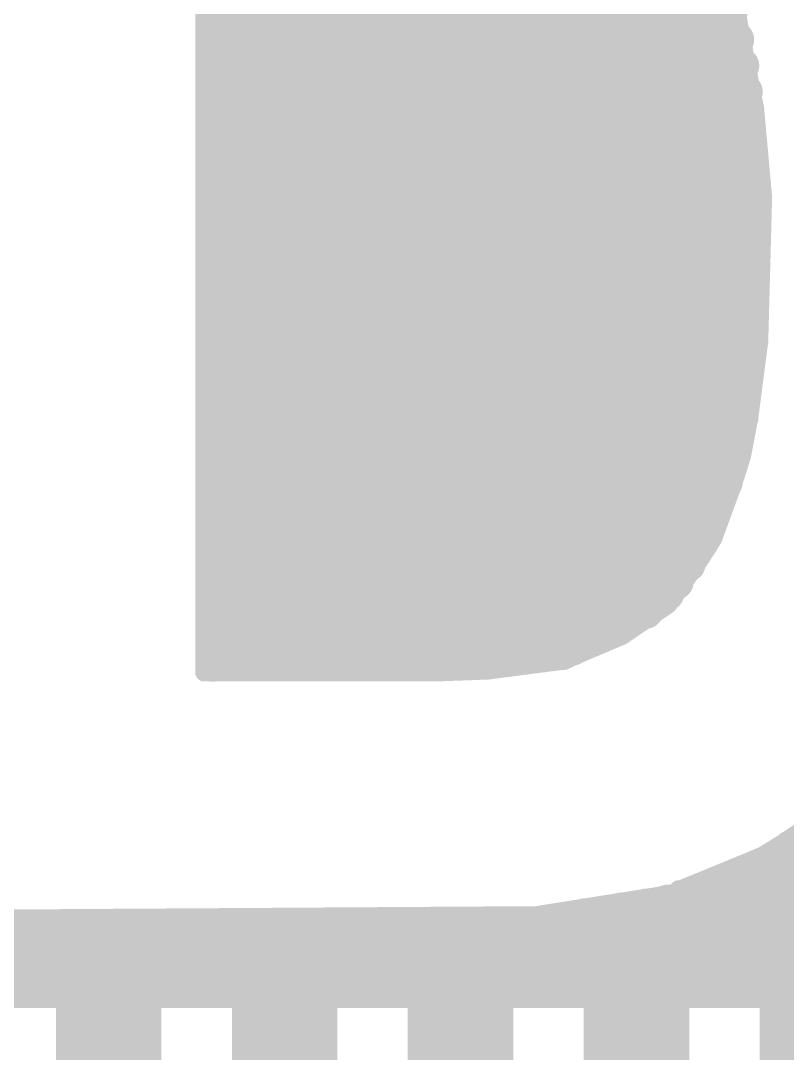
# Model space of a CAD drawing. Header units: millimetres. Extents: x 2260 to 2572, y -21 to 200.
# Drawn here: x 2340.845 to 2341.952, y 67.713 to 69.205 of the extents above; entities that cross this region are included whole.
import ezdxf

# ---------------------------------------------------------------- set-up
doc = ezdxf.new("R2010")
doc.units = ezdxf.units.MM
doc.layers.get('0').update_dxf_attribs({"lineweight": 18})
doc.layers.add('01', color=1, linetype='Continuous', lineweight=18)

# ---------------------------------------------------------------- blocks, each defined once
blk = doc.blocks.new('PAD_R1')
blk.add_lwpolyline([(0.25, 0, 0.5, 0.5, 1), (-0.25, 0, 0.5, 0.5, 1)], format="xyseb", close=True)

msp = doc.modelspace()

# ---------------------------------------------------------------- linework, layer by layer
at = {"layer": '01'}
for points in [[(2341.10993304613, 69.53030261561688, 0.0254, 0.0254, 0), (2341.10993304613, 68.26334961561687, 0.0254, 0.0254, 0)], [(2341.12263304613, 69.24099461561687, 0.0508, 0.0508, 0), (2341.12263304613, 69.07741961561686, 0.0508, 0.0508, 0)], [(2341.89308304613, 69.07552461561687, 0.0508, 0.0508, 0), (2341.86202804613, 69.23691961561687, 0.0508, 0.0508, 0)], [(2341.86870304613, 69.21559461561685, 0.0508, 0.0508, 0), (2341.12263304613, 69.21559461561685, 0.0508, 0.0508, 0)], [(2341.90573604613, 69.07666161561687, 0.0254, 0.0254, 0), (2341.87535004613, 69.23706161561688, 0.0254, 0.0254, 0)], [(2341.878490046131, 69.17800161561686, 0.0508, 0.0508, 0), (2341.12263304613, 69.17800161561686, 0.0508, 0.0508, 0)], [(2341.88585304613, 69.14041161561687, 0.0508, 0.0508, 0), (2341.12263304613, 69.14041161561687, 0.0508, 0.0508, 0)], [(2341.89087304613, 69.10281961561685, 0.0508, 0.0508, 0), (2341.12263304613, 69.10281961561685, 0.0508, 0.0508, 0)], [(2341.89301504613, 69.07741961561686, 0.0508, 0.0508, 0), (2341.12263304613, 69.07741961561686, 0.0508, 0.0508, 0)], [(2341.12263304613, 69.07741961561686, 0.0508, 0.0508, 0), (2341.12263304613, 68.95041961561685, 0.0508, 0.0508, 0)], [(2341.90441504613, 68.94961661561689, 0.0508, 0.0508, 0), (2341.89308304613, 69.07552761561686, 0.0508, 0.0508, 0)], [(2341.89519804613, 69.05201961561687, 0.0508, 0.0508, 0), (2341.12263304613, 69.05201961561687, 0.0508, 0.0508, 0)], [(2341.90575304613, 69.07642961561686, 0.0254, 0.0254, 0), (2341.90573804613, 69.07666161561687, 0.0254, 0.0254, 0)], [(2341.91713004613, 68.95000661561687, 0.0254, 0.0254, 0), (2341.90575304613, 69.07642961561686, 0.0254, 0.0254, 0)], [(2341.89862804613, 69.01391961561686, 0.0508, 0.0508, 0), (2341.12263304613, 69.01391961561686, 0.0508, 0.0508, 0)], [(2341.14803304613, 68.95041961561685, 0.1016, 0.1016, 0), (2341.14803304613, 68.74163261561688, 0.1016, 0.1016, 0)], [(2341.90205804613, 68.97581961561687, 0.0508, 0.0508, 0), (2341.12263304613, 68.97581961561687, 0.0508, 0.0508, 0)], [(2341.87354504613, 68.74557961561686, 0.1016, 0.1016, 0), (2341.87898604613, 68.94881661561686, 0.1016, 0.1016, 0)], [(2341.90444604613, 68.95041961561685, 0.0508, 0.0508, 0), (2341.12263304613, 68.95041961561685, 0.0508, 0.0508, 0)], [(2341.12263304613, 68.95041961561685, 0.0508, 0.0508, 0), (2341.12263304613, 68.74163261561688, 0.0508, 0.0508, 0)], [(2341.89890004613, 68.74360661561687, 0.0508, 0.0508, 0), (2341.90441504613, 68.94961661561689, 0.0508, 0.0508, 0)], [(2341.91158004613, 68.74262461561688, 0.0254, 0.0254, 0), (2341.91713004613, 68.95000661561687, 0.0254, 0.0254, 0)], [(2341.87766804613, 68.89961961561687, 0.1016, 0.1016, 0), (2341.14803304613, 68.89961961561687, 0.1016, 0.1016, 0)], [(2341.87623304613, 68.84602661561686, 0.1016, 0.1016, 0), (2341.14803304613, 68.84602661561686, 0.1016, 0.1016, 0)], [(2341.87480104613, 68.79243161561686, 0.1016, 0.1016, 0), (2341.14803304613, 68.79243161561686, 0.1016, 0.1016, 0)], [(2341.89885804613, 68.74163261561688, 0.0508, 0.0508, 0), (2341.12263304613, 68.74163261561688, 0.0508, 0.0508, 0)], [(2341.12263304613, 68.74163261561688, 0.0508, 0.0508, 0), (2341.12263304613, 68.63164961561688, 0.0508, 0.0508, 0)], [(2341.88493604613, 68.63562961561689, 0.0508, 0.0508, 0), (2341.89890004613, 68.74360661561687, 0.0508, 0.0508, 0)], [(2341.89748804613, 68.63366261561686, 0.0254, 0.0254, 0), (2341.91158004613, 68.74262461561688, 0.0254, 0.0254, 0)], [(2341.89536104613, 68.71623161561686, 0.0508, 0.0508, 0), (2341.12263304613, 68.71623161561686, 0.0508, 0.0508, 0)], [(2341.89153304613, 68.68664161561688, 0.0508, 0.0508, 0), (2341.12263304613, 68.68664161561688, 0.0508, 0.0508, 0)], [(2341.88770504613, 68.65704961561687, 0.0508, 0.0508, 0), (2341.12263304613, 68.65704961561687, 0.0508, 0.0508, 0)], [(2341.88463304613, 68.63164961561688, 0.0508, 0.0508, 0), (2341.12263304613, 68.63164961561688, 0.0508, 0.0508, 0)], [(2341.12263304613, 68.63164961561688, 0.0508, 0.0508, 0), (2341.12263304613, 68.57221461561687, 0.0508, 0.0508, 0)], [(2341.87482504613, 68.58186161561687, 0.0508, 0.0508, 0), (2341.88493604613, 68.63562961561689, 0.0508, 0.0508, 0)], [(2341.88686604613, 68.57717461561685, 0.0254, 0.0254, 0), (2341.89748804613, 68.63366261561686, 0.0254, 0.0254, 0)], [(2341.87941304613, 68.60624961561689, 0.0508, 0.0508, 0), (2341.12263304613, 68.60624961561689, 0.0508, 0.0508, 0)], [(2341.87778804613, 68.59761461561686, 0.0508, 0.0508, 0), (2341.12263304613, 68.59761461561686, 0.0508, 0.0508, 0)], [(2341.870433046131, 68.57221461561687, 0.0508, 0.0508, 0), (2341.12263304613, 68.57221461561687, 0.0508, 0.0508, 0)], [(2341.12263304613, 68.57221461561687, 0.0508, 0.0508, 0), (2341.12263304613, 68.54504961561688, 0.0508, 0.0508, 0)], [(2341.86477304613, 68.54901461561687, 0.0508, 0.0508, 0), (2341.87482304613, 68.58185661561686, 0.0508, 0.0508, 0)], [(2341.87737804613, 68.54634161561688, 0.0254, 0.0254, 0), (2341.88686604613, 68.57717461561685, 0.0254, 0.0254, 0)], [(2341.86331604613, 68.54504961561688, 0.0508, 0.0508, 0), (2341.12263304613, 68.54504961561688, 0.0508, 0.0508, 0)], [(2341.12263304613, 68.54504961561688, 0.0508, 0.0508, 0), (2341.12263304613, 68.54122461561687, 0.0508, 0.0508, 0)], [(2341.86202804613, 68.54895961561687, 0.0508, 0.0508, 0), (2341.86499504613, 68.55192461561688, 0.0508, 0.0508, 0)], [(2341.86202804613, 68.54014461561687, 0.0508, 0.0508, 0), (2341.86202804613, 68.54895961561687, 0.0508, 0.0508, 0)], [(2341.86258004613, 68.54122461561687, 0.0508, 0.0508, 0), (2341.12263304613, 68.54122461561687, 0.0508, 0.0508, 0)], [(2341.12263304613, 68.54122461561687, 0.0508, 0.0508, 0), (2341.12263304613, 68.53843261561687, 0.0508, 0.0508, 0)], [(2341.86202804613, 68.53843261561687, 0.0508, 0.0508, 0), (2341.12263304613, 68.53843261561687, 0.0508, 0.0508, 0)], [(2341.12263304613, 68.53843261561687, 0.0508, 0.0508, 0), (2341.12263304613, 68.53563661561688, 0.0508, 0.0508, 0)], [(2341.86079604613, 68.53563661561688, 0.0508, 0.0508, 0), (2341.12263304613, 68.53563661561688, 0.0508, 0.0508, 0)], [(2341.12263304613, 68.53563661561688, 0.0508, 0.0508, 0), (2341.12263304613, 68.45105461561687, 0.0508, 0.0508, 0)], [(2341.83352804613, 68.46235461561687, 0.0508, 0.0508, 0), (2341.86202804613, 68.54014461561687, 0.0508, 0.0508, 0)], [(2341.87472804613, 68.54369461561686, 0.0254, 0.0254, 0), (2341.87737804613, 68.54634161561688, 0.0254, 0.0254, 0)], [(2341.87472804613, 68.53789161561687, 0.0254, 0.0254, 0), (2341.87472804613, 68.54369461561686, 0.0254, 0.0254, 0)], [(2341.84498504613, 68.45670461561687, 0.0254, 0.0254, 0), (2341.87472804613, 68.53789161561687, 0.0254, 0.0254, 0)], [(2341.851071046131, 68.51023661561686, 0.0508, 0.0508, 0), (2341.12263304613, 68.51023661561686, 0.0508, 0.0508, 0)], [(2341.83869504613, 68.47645461561689, 0.0508, 0.0508, 0), (2341.12263304613, 68.47645461561689, 0.0508, 0.0508, 0)], [(2341.81450104613, 68.43234661561686, 0.0508, 0.0508, 0), (2341.83352804613, 68.46235461561687, 0.0508, 0.0508, 0)], [(2341.82683004613, 68.45105461561687, 0.0508, 0.0508, 0), (2341.12263304613, 68.45105461561687, 0.0508, 0.0508, 0)], [(2341.12263304613, 68.45105461561687, 0.0508, 0.0508, 0), (2341.12263304613, 68.41981461561687, 0.0508, 0.0508, 0)], [(2341.82557804613, 68.42610661561687, 0.0254, 0.0254, 0), (2341.84498504613, 68.45670461561687, 0.0254, 0.0254, 0)], [(2341.771283046131, 68.37086161561686, 0.0508, 0.0508, 0), (2341.81449804613, 68.43234461561687, 0.0508, 0.0508, 0)], [(2341.80824804613, 68.41981461561687, 0.0508, 0.0508, 0), (2341.12263304613, 68.41981461561687, 0.0508, 0.0508, 0)], [(2341.12263304613, 68.41981461561687, 0.0508, 0.0508, 0), (2341.12263304613, 68.35224961561687, 0.0508, 0.0508, 0)], [(2341.77995304613, 68.36155461561688, 0.0254, 0.0254, 0), (2341.82529304613, 68.42554161561688, 0.0254, 0.0254, 0)], [(2341.82529304613, 68.42554161561688, 0.0254, 0.0254, 0), (2341.82557804613, 68.42610661561687, 0.0254, 0.0254, 0)], [(2341.79116304613, 68.39441461561688, 0.0508, 0.0508, 0), (2341.12263304613, 68.39441461561688, 0.0508, 0.0508, 0)], [(2341.77752804613, 68.37764961561686, 0.0508, 0.0508, 0), (2341.12263304613, 68.37764961561686, 0.0508, 0.0508, 0)], [(2341.70683504613, 68.32722161561688, 0.0508, 0.0508, 0), (2341.771283046131, 68.37086161561686, 0.0508, 0.0508, 0)], [(2341.747691046131, 68.35224961561687, 0.0508, 0.0508, 0), (2341.12263304613, 68.35224961561687, 0.0508, 0.0508, 0)], [(2341.12263304613, 68.35224961561687, 0.0508, 0.0508, 0), (2341.12263304613, 68.27565461561687, 0.0508, 0.0508, 0)], [(2341.714148046131, 68.31674661561686, 0.0254, 0.0254, 0), (2341.77995104613, 68.36155161561686, 0.0254, 0.0254, 0)], [(2341.70614504613, 68.32684961561688, 0.0508, 0.0508, 0), (2341.12263304613, 68.32684961561688, 0.0508, 0.0508, 0)], [(2341.63517804613, 68.29682961561687, 0.0508, 0.0508, 0), (2341.70683504613, 68.32722161561688, 0.0508, 0.0508, 0)], [(2341.64099104613, 68.28534961561687, 0.0254, 0.0254, 0), (2341.714148046131, 68.31674661561686, 0.0254, 0.0254, 0)], [(2341.64083804613, 68.29865461561687, 0.0508, 0.0508, 0), (2341.12263304613, 68.29865461561687, 0.0508, 0.0508, 0)], [(2341.518540046131, 68.27878461561687, 0.0508, 0.0508, 0), (2341.626193046131, 68.29281461561686, 0.0508, 0.0508, 0)], [(2341.626193046131, 68.29281461561686, 0.0508, 0.0508, 0), (2341.627316046131, 68.29281461561686, 0.0508, 0.0508, 0)], [(2341.627316046131, 68.29281461561686, 0.0508, 0.0508, 0), (2341.63518004613, 68.29683161561687, 0.0508, 0.0508, 0)], [(2341.12263304613, 68.27604961561687, 0.0508, 0.0508, 0), (2341.44398804613, 68.27604961561687, 0.0508, 0.0508, 0)], [(2341.44398804613, 68.27604961561687, 0.0508, 0.0508, 0), (2341.518540046131, 68.27878461561687, 0.0508, 0.0508, 0)], [(2341.51961804613, 68.26611661561688, 0.0254, 0.0254, 0), (2341.62702304613, 68.28011461561687, 0.0254, 0.0254, 0)], [(2341.62702304613, 68.28011461561687, 0.0254, 0.0254, 0), (2341.63037104613, 68.28011461561687, 0.0254, 0.0254, 0)], [(2341.63037104613, 68.28011461561687, 0.0254, 0.0254, 0), (2341.64000604613, 68.28503661561686, 0.0254, 0.0254, 0)], [(2341.64000604613, 68.28503661561686, 0.0254, 0.0254, 0), (2341.64099304613, 68.28535161561689, 0.0254, 0.0254, 0)], [(2341.10993304613, 68.26334961561687, 0.0254, 0.0254, 0), (2341.44419304613, 68.26334961561687, 0.0254, 0.0254, 0)], [(2341.44419304613, 68.26334961561687, 0.0254, 0.0254, 0), (2341.51961804613, 68.26611661561688, 0.0254, 0.0254, 0)], [(2342.05167804613, 68.08880161561689, 0.0254, 0.0254, 0), (2341.92467804613, 68.00370961561686, 0.0254, 0.0254, 0)], [(2342.03937304613, 68.06526961561687, 0.0508, 0.0508, 0), (2341.93737804613, 67.99693161561686, 0.0508, 0.0508, 0)], [(2342.038125046131, 68.06096961561687, 0.0508, 0.0508, 0), (2341.92405804613, 67.98892461561687, 0.0508, 0.0508, 0)], [(2342.02569604613, 68.06750961561687, 0.0254, 0.0254, 0), (2341.91419804613, 67.99813661561689, 0.0254, 0.0254, 0)], [(2341.962778046131, 65.72874961561686, 0.1016, 0.1016, 0), (2341.962778046131, 68.01048661561686, 0.1016, 0.1016, 0)], [(2342.03897804613, 68.01048661561686, 0.0508, 0.0508, 0), (2341.95689804613, 68.01048661561686, 0.0508, 0.0508, 0)], [(2341.92467804613, 68.00370961561686, 0.0254, 0.0254, 0), (2341.92467804613, 65.72874961561686, 0.0254, 0.0254, 0)], [(2341.92405804613, 67.98892461561687, 0.0508, 0.0508, 0), (2341.79935804613, 67.93742961561688, 0.0508, 0.0508, 0)], [(2341.91419804613, 67.99813661561689, 0.0254, 0.0254, 0), (2341.79258004613, 67.94861161561687, 0.0254, 0.0254, 0)], [(2342.39815304613, 67.98521961561687, 0.0508, 0.0508, 0), (2341.91680604613, 67.98521961561687, 0.0508, 0.0508, 0)], [(2340.94677804613, 65.72874961561686, 0.1016, 0.1016, 0), (2340.94677804613, 67.92044961561686, 0.1016, 0.1016, 0)], [(2340.99757804613, 65.72874961561686, 0.1016, 0.1016, 0), (2340.99757804613, 67.92044961561686, 0.1016, 0.1016, 0)], [(2341.20077804613, 65.72874961561686, 0.1016, 0.1016, 0), (2341.20077804613, 67.92044961561686, 0.1016, 0.1016, 0)], [(2341.25157804613, 65.72874961561686, 0.1016, 0.1016, 0), (2341.25157804613, 67.92044961561686, 0.1016, 0.1016, 0)], [(2341.45477804613, 65.72874961561686, 0.1016, 0.1016, 0), (2341.45477804613, 67.92044961561686, 0.1016, 0.1016, 0)], [(2341.50557804613, 65.72874961561686, 0.1016, 0.1016, 0), (2341.50557804613, 67.92044961561686, 0.1016, 0.1016, 0)], [(2341.70877804613, 65.72874961561686, 0.1016, 0.1016, 0), (2341.70877804613, 67.93348161561687, 0.1016, 0.1016, 0)], [(2341.75957804613, 65.72874961561686, 0.1016, 0.1016, 0), (2341.75957804613, 67.93348161561687, 0.1016, 0.1016, 0)], [(2342.39815304613, 67.95423161561686, 0.0508, 0.0508, 0), (2341.84607104613, 67.95423161561686, 0.0508, 0.0508, 0)], [(2342.39815304613, 67.95702461561689, 0.0508, 0.0508, 0), (2341.85319004613, 67.95702461561689, 0.0508, 0.0508, 0)], [(2342.39815304613, 67.95981961561688, 0.0508, 0.0508, 0), (2341.86012004613, 67.95981961561688, 0.0508, 0.0508, 0)], [(2341.77865804613, 67.93162461561687, 0.0508, 0.0508, 0), (2341.77194804613, 67.92945461561686, 0.0508, 0.0508, 0)], [(2341.77865804613, 67.93162461561687, 0.0508, 0.0508, 0), (2341.77234104613, 67.92958261561688, 0.0508, 0.0508, 0)], [(2341.78537304613, 67.93162461561687, 0.0508, 0.0508, 0), (2341.77865804613, 67.93162461561687, 0.0508, 0.0508, 0)], [(2341.79355304613, 67.93162461561687, 0.0508, 0.0508, 0), (2341.77865804613, 67.93162461561687, 0.0508, 0.0508, 0)], [(2341.77665804613, 67.94432461561686, 0.0254, 0.0254, 0), (2341.76899104613, 67.94184661561687, 0.0254, 0.0254, 0)], [(2341.77665804613, 67.94432461561686, 0.0254, 0.0254, 0), (2341.76918304613, 67.94190761561686, 0.0254, 0.0254, 0)], [(2341.78829304613, 67.94432461561686, 0.0254, 0.0254, 0), (2341.77665804613, 67.94432461561686, 0.0254, 0.0254, 0)], [(2341.78829304613, 67.94432461561686, 0.0254, 0.0254, 0), (2341.77665804613, 67.94432461561686, 0.0254, 0.0254, 0)], [(2341.79935804613, 67.93742961561688, 0.0508, 0.0508, 0), (2341.79355304613, 67.93162461561687, 0.0508, 0.0508, 0)], [(2341.79480804613, 67.95083961561687, 0.0254, 0.0254, 0), (2341.78829304613, 67.94432461561686, 0.0254, 0.0254, 0)], [(2341.79258004613, 67.94861161561687, 0.0254, 0.0254, 0), (2341.78829304613, 67.94432461561686, 0.0254, 0.0254, 0)], [(2341.79295804613, 67.94788161561686, 0.0254, 0.0254, 0), (2341.79480804613, 67.95083961561687, 0.0254, 0.0254, 0)], [(2341.79767804613, 67.94959661561688, 0.0254, 0.0254, 0), (2341.79295804613, 67.94788161561686, 0.0254, 0.0254, 0)], [(2341.79767804613, 65.72874961561686, 0.0254, 0.0254, 0), (2341.79767804613, 67.94959661561688, 0.0254, 0.0254, 0)], [(2341.77194804613, 67.92945461561686, 0.0508, 0.0508, 0), (2341.59029504613, 67.90064961561689, 0.0508, 0.0508, 0)], [(2341.76899104613, 67.94184661561687, 0.0254, 0.0254, 0), (2341.58925104613, 67.91334261561687, 0.0254, 0.0254, 0)], [(2341.77234104613, 67.92958261561688, 0.0508, 0.0508, 0), (2341.68337804613, 67.91249661561687, 0.0508, 0.0508, 0)], [(2341.76918304613, 67.94190761561686, 0.0254, 0.0254, 0), (2341.67067804613, 67.92298961561687, 0.0254, 0.0254, 0)], [(2342.39815304613, 67.92044961561686, 0.0508, 0.0508, 0), (2341.71264304613, 67.92044961561686, 0.0508, 0.0508, 0)], [(2342.39815304613, 67.92603661561688, 0.0508, 0.0508, 0), (2341.74787804613, 67.92603661561688, 0.0508, 0.0508, 0)], [(2350.47407604613, 67.90614661561688, 0.0508, 0.0508, 0), (2340.67686304613, 67.89501961561686, 0.0508, 0.0508, 0)], [(2341.59029504613, 67.90064961561689, 0.0508, 0.0508, 0), (2340.67686304613, 67.89488961561688, 0.0508, 0.0508, 0)], [(2350.47406304613, 67.91884661561687, 0.0254, 0.0254, 0), (2340.68956304613, 67.90773461561687, 0.0254, 0.0254, 0)], [(2341.58925104613, 67.91334261561687, 0.0254, 0.0254, 0), (2340.68956304613, 67.90766961561687, 0.0254, 0.0254, 0)], [(2342.39815304613, 67.91206661561688, 0.0508, 0.0508, 0), (2341.65978004613, 67.91206661561688, 0.0508, 0.0508, 0)], [(2341.67067804613, 67.92298961561687, 0.0254, 0.0254, 0), (2341.67067804613, 65.72874961561686, 0.0254, 0.0254, 0)], [(2350.51456104613, 67.88666661561689, 0.0508, 0.0508, 0), (2339.764521046131, 67.88666661561686, 0.0508, 0.0508, 0)], [(2342.39815304613, 67.88666661561689, 0.0508, 0.0508, 0), (2339.764521046131, 67.88666661561686, 0.0508, 0.0508, 0)], [(2350.512236046131, 67.88946161561688, 0.0508, 0.0508, 0), (2339.77503604613, 67.88946161561688, 0.0508, 0.0508, 0)], [(2342.39815304613, 67.88946161561688, 0.0508, 0.0508, 0), (2339.77521804613, 67.88946161561688, 0.0508, 0.0508, 0)], [(2340.90867804613, 67.90774961561686, 0.0254, 0.0254, 0), (2340.90867804613, 65.72874961561686, 0.0254, 0.0254, 0)], [(2341.03567804613, 67.90774961561686, 0.0254, 0.0254, 0), (2340.90867804613, 67.90774961561686, 0.0254, 0.0254, 0)], [(2341.03567804613, 65.72874961561686, 0.0254, 0.0254, 0), (2341.03567804613, 67.90774961561686, 0.0254, 0.0254, 0)], [(2341.16267804613, 67.90774961561686, 0.0254, 0.0254, 0), (2341.16267804613, 65.72874961561686, 0.0254, 0.0254, 0)], [(2341.28967804613, 67.90774961561686, 0.0254, 0.0254, 0), (2341.16267804613, 67.90774961561686, 0.0254, 0.0254, 0)], [(2341.28967804613, 65.72874961561686, 0.0254, 0.0254, 0), (2341.28967804613, 67.90774961561686, 0.0254, 0.0254, 0)], [(2341.54367804613, 67.91170961561687, 0.0254, 0.0254, 0), (2341.41667804613, 67.90810461561688, 0.0254, 0.0254, 0)], [(2341.53097804613, 67.89864461561686, 0.0508, 0.0508, 0), (2341.42937804613, 67.89575961561687, 0.0508, 0.0508, 0)], [(2341.41667804613, 67.90810461561688, 0.0254, 0.0254, 0), (2341.41667804613, 65.72874961561686, 0.0254, 0.0254, 0)], [(2341.54367804613, 65.72874961561686, 0.0254, 0.0254, 0), (2341.54367804613, 67.91170961561687, 0.0254, 0.0254, 0)], [(2342.42355304613, 67.86126661561687, 0.0508, 0.0508, 0), (2336.90634504613, 67.86126661561684, 0.0508, 0.0508, 0)], [(2350.52486304613, 67.8553466156169, 0.0508, 0.0508, 0), (2325.37556304613, 67.85534661561684, 0.0508, 0.0508, 0)], [(2350.51805804613, 67.8299466156169, 0.0508, 0.0508, 0), (2325.38236804613, 67.82994661561685, 0.0508, 0.0508, 0)], [(2342.42355304613, 67.82892161561688, 0.0508, 0.0508, 0), (2336.90634504613, 67.82892161561688, 0.0508, 0.0508, 0)], [(2350.47406304613, 67.80454661561689, 0.0508, 0.0508, 0), (2325.42636304613, 67.80454661561683, 0.0508, 0.0508, 0)], [(2325.42636304613, 67.80454661561683, 0.0508, 0.0508, 0), (2350.47406304613, 67.80454661561689, 0.0508, 0.0508, 0)], [(2336.91904604613, 67.81622161561685, 0.0254, 0.0254, 0), (2342.41085304613, 67.81622161561688, 0.0254, 0.0254, 0)], [(2325.42636304613, 67.7918466156168, 0.0254, 0.0254, 0), (2350.47406304613, 67.79184661561686, 0.0254, 0.0254, 0)]]:
    msp.add_lwpolyline(points, format="xyseb", dxfattribs=at)

# ---------------------------------------------------------------- block references
for p, xscale, yscale in [((2341.12263304613, 69.21559461561685), -0.0508, 0.0508), ((2341.86870304613, 69.21559461561685), -0.0508, 0.0508), ((2341.12263304613, 69.17800161561686), -0.0508, 0.0508), ((2341.878490046131, 69.17800161561686), -0.0508, 0.0508), ((2341.12263304613, 69.14041161561687), -0.0508, 0.0508), ((2341.88585304613, 69.14041161561687), -0.0508, 0.0508), ((2341.12263304613, 69.10281961561685), -0.0508, 0.0508), ((2341.89087304613, 69.10281961561685), -0.0508, 0.0508), ((2341.12263304613, 69.07741961561686), -0.0508, 0.0508), ((2341.12263304613, 69.07741961561686), -0.0508, 0.0508), ((2341.12263304613, 69.07741961561686), -0.0508, 0.0508), ((2341.89301504613, 69.07741961561686), -0.0508, 0.0508), ((2341.89308304613, 69.07552761561686), -0.0508, 0.0508), ((2341.89308304613, 69.07552461561687), -0.0508, 0.0508), ((2341.12263304613, 69.05201961561687), -0.0508, 0.0508), ((2341.89519804613, 69.05201961561687), -0.0508, 0.0508), ((2341.90573604613, 69.07666161561687), -0.0254, 0.0254), ((2341.90573804613, 69.07666161561687), -0.0254, 0.0254), ((2341.90575304613, 69.07642961561686), -0.0254, 0.0254), ((2341.90575304613, 69.07642961561686), -0.0254, 0.0254), ((2341.12263304613, 69.01391961561686), -0.0508, 0.0508), ((2341.89862804613, 69.01391961561686), -0.0508, 0.0508), ((2341.14803304613, 68.95041961561685), -0.1016, 0.1016), ((2341.12263304613, 68.97581961561687), -0.0508, 0.0508), ((2341.90205804613, 68.97581961561687), -0.0508, 0.0508), ((2341.87898604613, 68.94881661561686), -0.1016, 0.1016), ((2341.12263304613, 68.95041961561685), -0.0508, 0.0508), ((2341.12263304613, 68.95041961561685), -0.0508, 0.0508), ((2341.12263304613, 68.95041961561685), -0.0508, 0.0508), ((2341.90441504613, 68.94961661561689), -0.0508, 0.0508), ((2341.90441504613, 68.94961661561689), -0.0508, 0.0508), ((2341.90444604613, 68.95041961561685), -0.0508, 0.0508), ((2341.91713004613, 68.95000661561687), -0.0254, 0.0254), ((2341.91713004613, 68.95000661561687), -0.0254, 0.0254), ((2341.14803304613, 68.89961961561687), -0.1016, 0.1016), ((2341.87766804613, 68.89961961561687), -0.1016, 0.1016), ((2341.14803304613, 68.84602661561686), -0.1016, 0.1016), ((2341.87623304613, 68.84602661561686), -0.1016, 0.1016), ((2341.14803304613, 68.79243161561686), -0.1016, 0.1016), ((2341.87480104613, 68.79243161561686), -0.1016, 0.1016), ((2341.14803304613, 68.74163261561688), -0.1016, 0.1016), ((2341.87354504613, 68.74557961561686), -0.1016, 0.1016), ((2341.12263304613, 68.74163261561688), -0.0508, 0.0508), ((2341.12263304613, 68.74163261561688), -0.0508, 0.0508), ((2341.12263304613, 68.74163261561688), -0.0508, 0.0508), ((2341.89885804613, 68.74163261561688), -0.0508, 0.0508), ((2341.89890004613, 68.74360661561687), -0.0508, 0.0508), ((2341.89890004613, 68.74360661561687), -0.0508, 0.0508), ((2341.91158004613, 68.74262461561688), -0.0254, 0.0254), ((2341.91158004613, 68.74262461561688), -0.0254, 0.0254), ((2341.12263304613, 68.71623161561686), -0.0508, 0.0508), ((2341.89536104613, 68.71623161561686), -0.0508, 0.0508), ((2341.12263304613, 68.68664161561688), -0.0508, 0.0508), ((2341.89153304613, 68.68664161561688), -0.0508, 0.0508), ((2341.12263304613, 68.65704961561687), -0.0508, 0.0508), ((2341.88770504613, 68.65704961561687), -0.0508, 0.0508), ((2341.12263304613, 68.63164961561688), -0.0508, 0.0508), ((2341.12263304613, 68.63164961561688), -0.0508, 0.0508), ((2341.12263304613, 68.63164961561688), -0.0508, 0.0508), ((2341.88463304613, 68.63164961561688), -0.0508, 0.0508), ((2341.88493604613, 68.63562961561689), -0.0508, 0.0508), ((2341.88493604613, 68.63562961561689), -0.0508, 0.0508), ((2341.89748804613, 68.63366261561686), -0.0254, 0.0254), ((2341.89748804613, 68.63366261561686), -0.0254, 0.0254), ((2341.12263304613, 68.60624961561689), -0.0508, 0.0508), ((2341.87941304613, 68.60624961561689), -0.0508, 0.0508), ((2341.12263304613, 68.59761461561686), -0.0508, 0.0508), ((2341.87778804613, 68.59761461561686), -0.0508, 0.0508), ((2341.12263304613, 68.57221461561687), -0.0508, 0.0508), ((2341.12263304613, 68.57221461561687), -0.0508, 0.0508), ((2341.12263304613, 68.57221461561687), -0.0508, 0.0508), ((2341.870433046131, 68.57221461561687), -0.0508, 0.0508), ((2341.87482304613, 68.58185661561686), -0.0508, 0.0508), ((2341.87482504613, 68.58186161561687), -0.0508, 0.0508), ((2341.88686604613, 68.57717461561685), -0.0254, 0.0254), ((2341.88686604613, 68.57717461561685), -0.0254, 0.0254), ((2341.12263304613, 68.54504961561688), -0.0508, 0.0508), ((2341.12263304613, 68.54504961561688), -0.0508, 0.0508), ((2341.12263304613, 68.54504961561688), -0.0508, 0.0508), ((2341.86202804613, 68.54895961561687), -0.0508, 0.0508), ((2341.86202804613, 68.54895961561687), -0.0508, 0.0508), ((2341.86331604613, 68.54504961561688), -0.0508, 0.0508), ((2341.86477304613, 68.54901461561687), -0.0508, 0.0508), ((2341.86499504613, 68.55192461561688), -0.0508, 0.0508), ((2341.12263304613, 68.54122461561687), -0.0508, 0.0508), ((2341.12263304613, 68.54122461561687), -0.0508, 0.0508), ((2341.12263304613, 68.54122461561687), -0.0508, 0.0508), ((2341.12263304613, 68.53843261561687), -0.0508, 0.0508), ((2341.12263304613, 68.53843261561687), -0.0508, 0.0508), ((2341.12263304613, 68.53843261561687), -0.0508, 0.0508), ((2341.12263304613, 68.53563661561688), -0.0508, 0.0508), ((2341.12263304613, 68.53563661561688), -0.0508, 0.0508), ((2341.12263304613, 68.53563661561688), -0.0508, 0.0508), ((2341.86079604613, 68.53563661561688), -0.0508, 0.0508), ((2341.86202804613, 68.54014461561687), -0.0508, 0.0508), ((2341.86202804613, 68.54014461561687), -0.0508, 0.0508), ((2341.86202804613, 68.53843261561687), -0.0508, 0.0508), ((2341.86258004613, 68.54122461561687), -0.0508, 0.0508), ((2341.87472804613, 68.54369461561686), -0.0254, 0.0254), ((2341.87472804613, 68.54369461561686), -0.0254, 0.0254), ((2341.87737804613, 68.54634161561688), -0.0254, 0.0254), ((2341.87737804613, 68.54634161561688), -0.0254, 0.0254), ((2341.87472804613, 68.53789161561687), -0.0254, 0.0254), ((2341.87472804613, 68.53789161561687), -0.0254, 0.0254), ((2341.12263304613, 68.51023661561686), -0.0508, 0.0508), ((2341.851071046131, 68.51023661561686), -0.0508, 0.0508), ((2341.12263304613, 68.47645461561689), -0.0508, 0.0508), ((2341.83869504613, 68.47645461561689), -0.0508, 0.0508), ((2341.83352804613, 68.46235461561687), -0.0508, 0.0508), ((2341.83352804613, 68.46235461561687), -0.0508, 0.0508), ((2341.12263304613, 68.45105461561687), -0.0508, 0.0508), ((2341.12263304613, 68.45105461561687), -0.0508, 0.0508), ((2341.12263304613, 68.45105461561687), -0.0508, 0.0508), ((2341.82683004613, 68.45105461561687), -0.0508, 0.0508), ((2341.84498504613, 68.45670461561687), -0.0254, 0.0254), ((2341.84498504613, 68.45670461561687), -0.0254, 0.0254), ((2341.81449804613, 68.43234461561687), -0.0508, 0.0508), ((2341.81450104613, 68.43234661561686), -0.0508, 0.0508), ((2341.12263304613, 68.41981461561687), -0.0508, 0.0508), ((2341.12263304613, 68.41981461561687), -0.0508, 0.0508), ((2341.12263304613, 68.41981461561687), -0.0508, 0.0508), ((2341.80824804613, 68.41981461561687), -0.0508, 0.0508), ((2341.82529304613, 68.42554161561688), -0.0254, 0.0254), ((2341.82529304613, 68.42554161561688), -0.0254, 0.0254), ((2341.82557804613, 68.42610661561687), -0.0254, 0.0254), ((2341.82557804613, 68.42610661561687), -0.0254, 0.0254), ((2341.12263304613, 68.39441461561688), -0.0508, 0.0508), ((2341.79116304613, 68.39441461561688), -0.0508, 0.0508), ((2341.12263304613, 68.37764961561686), -0.0508, 0.0508), ((2341.771283046131, 68.37086161561686), -0.0508, 0.0508), ((2341.771283046131, 68.37086161561686), -0.0508, 0.0508), ((2341.77752804613, 68.37764961561686), -0.0508, 0.0508), ((2341.12263304613, 68.35224961561687), -0.0508, 0.0508), ((2341.12263304613, 68.35224961561687), -0.0508, 0.0508), ((2341.12263304613, 68.35224961561687), -0.0508, 0.0508), ((2341.747691046131, 68.35224961561687), -0.0508, 0.0508), ((2341.77995104613, 68.36155161561686), -0.0254, 0.0254), ((2341.77995304613, 68.36155461561688), -0.0254, 0.0254), ((2341.12263304613, 68.32684961561688), -0.0508, 0.0508), ((2341.70614504613, 68.32684961561688), -0.0508, 0.0508), ((2341.70683504613, 68.32722161561688), -0.0508, 0.0508), ((2341.70683504613, 68.32722161561688), -0.0508, 0.0508), ((2341.714148046131, 68.31674661561686), -0.0254, 0.0254), ((2341.714148046131, 68.31674661561686), -0.0254, 0.0254), ((2341.12263304613, 68.29865461561687), -0.0508, 0.0508), ((2341.626193046131, 68.29281461561686), -0.0508, 0.0508), ((2341.626193046131, 68.29281461561686), -0.0508, 0.0508), ((2341.627316046131, 68.29281461561686), -0.0508, 0.0508), ((2341.627316046131, 68.29281461561686), -0.0508, 0.0508), ((2341.63517804613, 68.29682961561687), -0.0508, 0.0508), ((2341.63518004613, 68.29683161561687), -0.0508, 0.0508), ((2341.64083804613, 68.29865461561687), -0.0508, 0.0508), ((2341.12263304613, 68.27604961561687), -0.0508, 0.0508), ((2341.12263304613, 68.27565461561687), -0.0508, 0.0508), ((2341.44398804613, 68.27604961561687), -0.0508, 0.0508), ((2341.44398804613, 68.27604961561687), -0.0508, 0.0508), ((2341.518540046131, 68.27878461561687), -0.0508, 0.0508), ((2341.518540046131, 68.27878461561687), -0.0508, 0.0508), ((2341.62702304613, 68.28011461561687), -0.0254, 0.0254), ((2341.62702304613, 68.28011461561687), -0.0254, 0.0254), ((2341.63037104613, 68.28011461561687), -0.0254, 0.0254), ((2341.63037104613, 68.28011461561687), -0.0254, 0.0254), ((2341.64000604613, 68.28503661561686), -0.0254, 0.0254), ((2341.64000604613, 68.28503661561686), -0.0254, 0.0254), ((2341.64099104613, 68.28534961561687), -0.0254, 0.0254), ((2341.64099304613, 68.28535161561689), -0.0254, 0.0254), ((2341.10993304613, 68.26334961561687), -0.0254, 0.0254), ((2341.10993304613, 68.26334961561687), -0.0254, 0.0254), ((2341.44419304613, 68.26334961561687), -0.0254, 0.0254), ((2341.44419304613, 68.26334961561687), -0.0254, 0.0254), ((2341.51961804613, 68.26611661561688), -0.0254, 0.0254), ((2341.51961804613, 68.26611661561688), -0.0254, 0.0254), ((2341.95689804613, 68.01048661561686), -0.0508, 0.0508), ((2341.93737804613, 67.99693161561686), -0.0508, 0.0508), ((2341.92467804613, 68.00370961561686), -0.0254, 0.0254), ((2341.92467804613, 68.00370961561686), -0.0254, 0.0254), ((2341.91680604613, 67.98521961561687), -0.0508, 0.0508), ((2341.92405804613, 67.98892461561687), -0.0508, 0.0508), ((2341.92405804613, 67.98892461561687), -0.0508, 0.0508), ((2341.91419804613, 67.99813661561689), -0.0254, 0.0254), ((2341.91419804613, 67.99813661561689), -0.0254, 0.0254), ((2341.84607104613, 67.95423161561686), -0.0508, 0.0508), ((2341.85319004613, 67.95702461561689), -0.0508, 0.0508), ((2341.86012004613, 67.95981961561688), -0.0508, 0.0508), ((2341.77865804613, 67.93162461561687), -0.0508, 0.0508), ((2341.77865804613, 67.93162461561687), -0.0508, 0.0508), ((2341.77865804613, 67.93162461561687), -0.0508, 0.0508), ((2341.77865804613, 67.93162461561687), -0.0508, 0.0508), ((2341.78537304613, 67.93162461561687), -0.0508, 0.0508), ((2341.77665804613, 67.94432461561686), -0.0254, 0.0254), ((2341.77665804613, 67.94432461561686), -0.0254, 0.0254), ((2341.77665804613, 67.94432461561686), -0.0254, 0.0254), ((2341.77665804613, 67.94432461561686), -0.0254, 0.0254), ((2341.79355304613, 67.93162461561687), -0.0508, 0.0508), ((2341.79355304613, 67.93162461561687), -0.0508, 0.0508), ((2341.79935804613, 67.93742961561688), -0.0508, 0.0508), ((2341.79935804613, 67.93742961561688), -0.0508, 0.0508), ((2341.78829304613, 67.94432461561686), -0.0254, 0.0254), ((2341.78829304613, 67.94432461561686), -0.0254, 0.0254), ((2341.78829304613, 67.94432461561686), -0.0254, 0.0254), ((2341.78829304613, 67.94432461561686), -0.0254, 0.0254), ((2341.79258004613, 67.94861161561687), -0.0254, 0.0254), ((2341.79258004613, 67.94861161561687), -0.0254, 0.0254), ((2341.79295804613, 67.94788161561686), -0.0254, 0.0254), ((2341.79295804613, 67.94788161561686), -0.0254, 0.0254), ((2341.79480804613, 67.95083961561687), -0.0254, 0.0254), ((2341.79480804613, 67.95083961561687), -0.0254, 0.0254), ((2341.79767804613, 67.94959661561688), -0.0254, 0.0254), ((2341.79767804613, 67.94959661561688), -0.0254, 0.0254), ((2341.71264304613, 67.92044961561686), -0.0508, 0.0508), ((2341.74787804613, 67.92603661561688), -0.0508, 0.0508), ((2341.77194804613, 67.92945461561686), -0.0508, 0.0508), ((2341.77194804613, 67.92945461561686), -0.0508, 0.0508), ((2341.77234104613, 67.92958261561688), -0.0508, 0.0508), ((2341.77234104613, 67.92958261561688), -0.0508, 0.0508), ((2341.76899104613, 67.94184661561687), -0.0254, 0.0254), ((2341.76899104613, 67.94184661561687), -0.0254, 0.0254), ((2341.76918304613, 67.94190761561686), -0.0254, 0.0254), ((2341.76918304613, 67.94190761561686), -0.0254, 0.0254), ((2341.59029504613, 67.90064961561689), -0.0508, 0.0508), ((2341.59029504613, 67.90064961561689), -0.0508, 0.0508), ((2341.58925104613, 67.91334261561687), -0.0254, 0.0254), ((2341.58925104613, 67.91334261561687), -0.0254, 0.0254), ((2341.65978004613, 67.91206661561688), -0.0508, 0.0508), ((2341.68337804613, 67.91249661561687), -0.0508, 0.0508), ((2341.67067804613, 67.92298961561687), -0.0254, 0.0254), ((2341.67067804613, 67.92298961561687), -0.0254, 0.0254), ((2340.90867804613, 67.90774961561686), -0.0254, 0.0254), ((2340.90867804613, 67.90774961561686), -0.0254, 0.0254), ((2341.03567804613, 67.90774961561686), -0.0254, 0.0254), ((2341.03567804613, 67.90774961561686), -0.0254, 0.0254), ((2341.16267804613, 67.90774961561686), -0.0254, 0.0254), ((2341.16267804613, 67.90774961561686), -0.0254, 0.0254), ((2341.28967804613, 67.90774961561686), -0.0254, 0.0254), ((2341.28967804613, 67.90774961561686), -0.0254, 0.0254), ((2341.42937804613, 67.89575961561687), -0.0508, 0.0508), ((2341.41667804613, 67.90810461561688), -0.0254, 0.0254), ((2341.41667804613, 67.90810461561688), -0.0254, 0.0254), ((2341.53097804613, 67.89864461561686), -0.0508, 0.0508), ((2341.54367804613, 67.91170961561687), -0.0254, 0.0254), ((2341.54367804613, 67.91170961561687), -0.0254, 0.0254)]:
    msp.add_blockref('PAD_R1', p, dxfattribs=dict(at, xscale=xscale, yscale=yscale))

doc.saveas('drawing.dxf')
